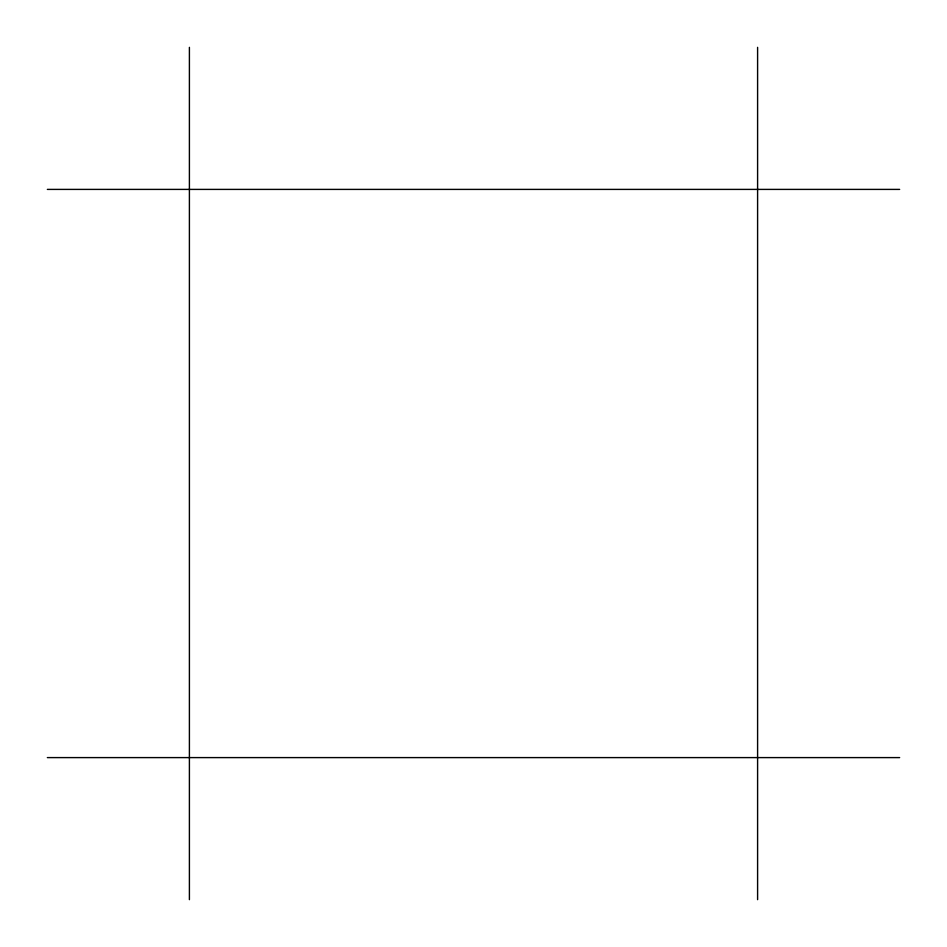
<?xml version="1.0" encoding="UTF-8"?>
<svg xmlns="http://www.w3.org/2000/svg" width="947" height="947" viewBox="0 0 947 947"><rect width="100%" height="100%" fill="white"/><g stroke="black" fill="none" stroke-linecap="round" stroke-linejoin="round"><path stroke-width="1.42" d="M47.35 189.4L899.65 189.4M47.35 757.6L899.65 757.6M757.6 47.35L757.6 899.65M189.4 47.35L189.4 899.65"/></g></svg>
